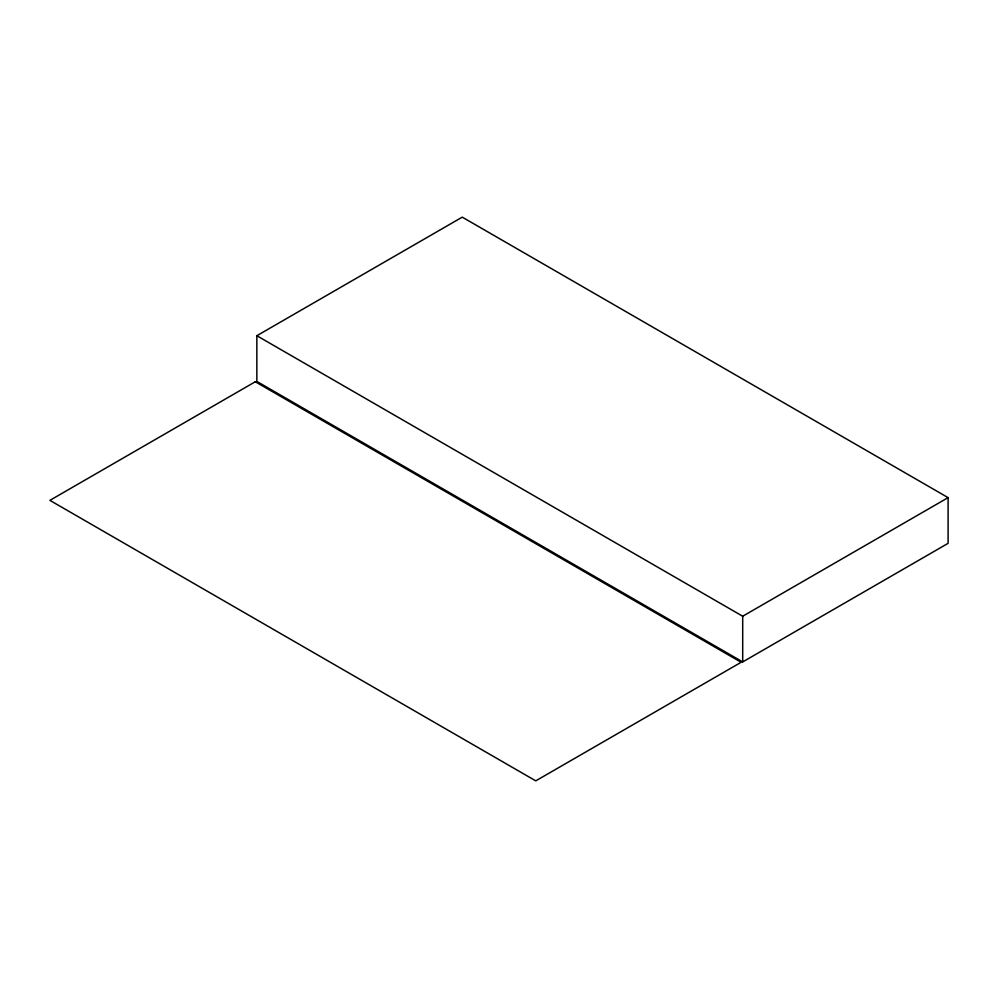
<?xml version="1.0" encoding="UTF-8"?>
<svg xmlns="http://www.w3.org/2000/svg" width="998" height="998" viewBox="0 0 998 998"><rect width="100%" height="100%" fill="white"/><g stroke="black" fill="none" stroke-linecap="round" stroke-linejoin="round"><path stroke-width="1.5" d="M256.848 335.727L462.249 217.14L948.1 497.64L948.1 543.336L742.699 661.924L256.848 381.423L256.848 335.727L742.699 616.24L948.1 497.64M742.699 616.24L742.699 661.924M255.301 381.76L49.9 500.36L535.751 780.86L741.152 662.273L255.301 381.76"/></g></svg>
